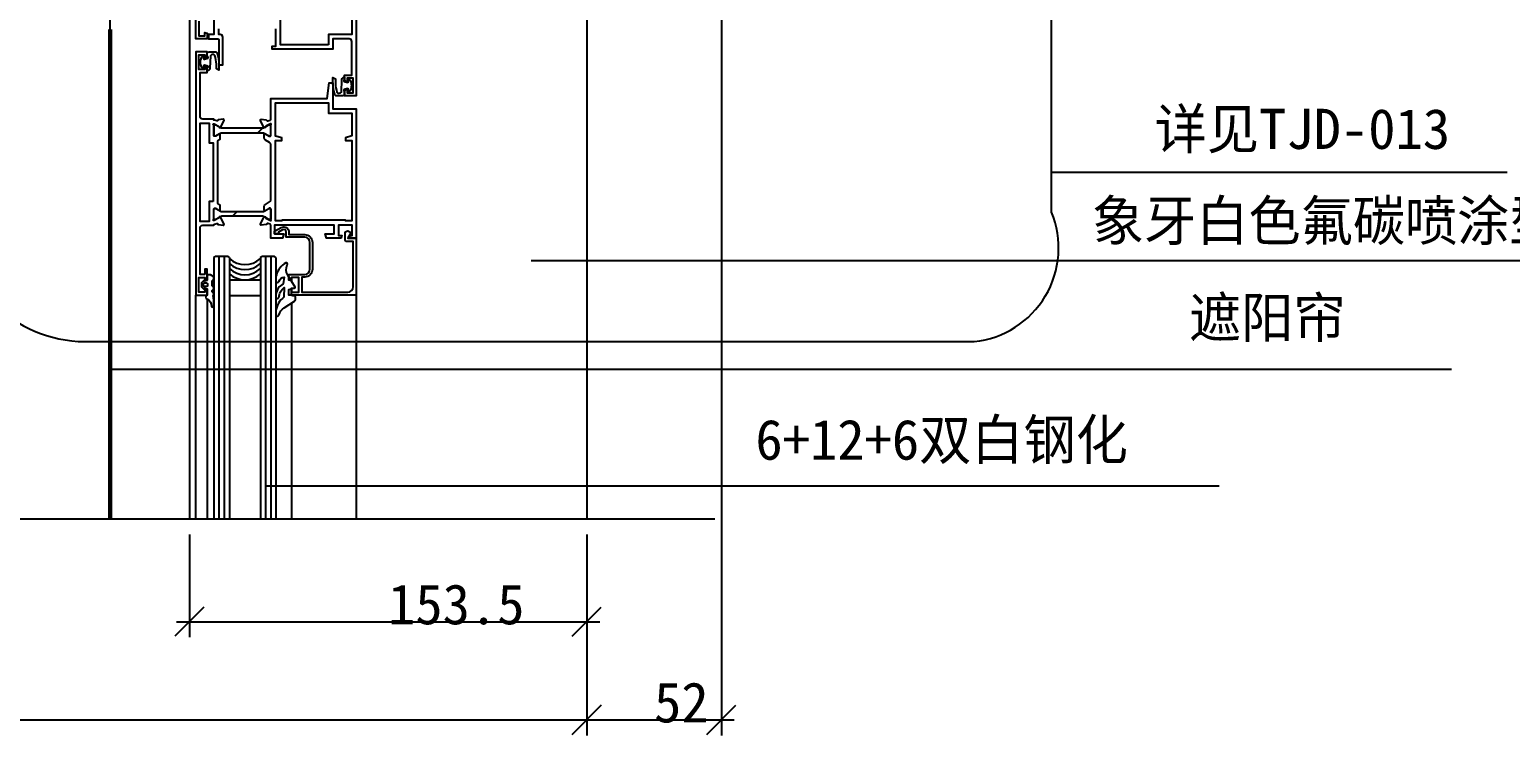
# Model space of a CAD drawing. Header units: metres. Extents: x 4816 to 6700, y 2423 to 3872.
# Drawn here: x 5486 to 6058, y 2423 to 2695 of the extents above; entities that cross this region are included whole.
import ezdxf

# ---------------------------------------------------------------- set-up
doc = ezdxf.new("R2010")
doc.units = ezdxf.units.M
for name, color, linetype in [('1', 1, 'Continuous'), ('10', 1, 'Continuous'), ('4', 4, 'Continuous'), ('型材', 1, 'Continuous'), ('玻璃', 7, 'Continuous'), ('胶条', 6, 'Continuous'), ('附件', 5, 'Continuous'), ('隔热条', 3, 'Continuous')]:
    doc.layers.add(name, color=color, linetype=linetype)

# ---------------------------------------------------------------- blocks, each defined once
blk = doc.blocks.new('_ArchTick')
at = {"color": 0, "linetype": 'ByBlock'}
blk.add_lwpolyline([(-0.5, -0.5), (0.5, 0.5)], dxfattribs=at)

msp = doc.modelspace()

# ---------------------------------------------------------------- hatches: boundary and pattern name
at = {"layer": '隔热条'}
h = msp.add_hatch(dxfattribs=at)
h.set_pattern_fill('ANSI38', scale=5)
h.paths.add_polyline_path([(5575.84, 2657.24, 0.13), (5576.44, 2657.4), (5576.67, 2657.53), (5576.71, 2657.51, 0.58), (5577.02, 2657.67), (5577.02, 2657.74), (5578.24, 2658.44), (5578.6, 2658.44, -0.41), (5579, 2658.04), (5579, 2654.64, -0.41), (5578.6, 2654.24), (5578.24, 2654.24), (5577.28, 2654.79), (5576.81, 2655.08, 0.09), (5576.74, 2655.11), (5576.44, 2655.28, 0.13), (5575.84, 2655.44), (5560.16, 2655.44, 0.13), (5559.56, 2655.28), (5559.26, 2655.11, 0.09), (5559.2, 2655.08), (5558.72, 2654.79), (5557.76, 2654.24), (5557.4, 2654.24, -0.41), (5557, 2654.63), (5557, 2658.05, -0.41), (5557.4, 2658.44), (5557.76, 2658.44), (5558.98, 2657.74), (5558.98, 2657.67, 0.58), (5559.29, 2657.51), (5559.33, 2657.53), (5559.56, 2657.4, 0.13), (5560.16, 2657.24)])
h.paths.add_polyline_path([(5560.16, 2623.2, 0.13), (5559.56, 2623.04), (5559.33, 2622.9), (5559.29, 2622.93, 0.58), (5558.98, 2622.77), (5558.98, 2622.7), (5557.76, 2622), (5557.4, 2622, -0.41), (5557, 2622.39), (5557, 2625.81, -0.41), (5557.4, 2626.2), (5557.76, 2626.2), (5558.72, 2625.64), (5559.2, 2625.36, 0.09), (5559.26, 2625.33), (5559.56, 2625.16, 0.13), (5560.16, 2625), (5575.84, 2625, 0.13), (5576.44, 2625.16), (5576.74, 2625.33, 0.09), (5576.81, 2625.36), (5577.28, 2625.64), (5578.24, 2626.2), (5578.6, 2626.2, -0.41), (5579, 2625.8), (5579, 2622.4, -0.41), (5578.6, 2622), (5578.24, 2622), (5577.02, 2622.7), (5577.02, 2622.77, 0.58), (5576.71, 2622.93), (5576.67, 2622.9), (5576.44, 2623.04, 0.13), (5575.84, 2623.2)])

# ---------------------------------------------------------------- linework, layer by layer
for p, q in [((5547.56, 2713.72), (5547.56, 2506.32)), ((5563.01, 2598.65), (5575.01, 2598.65)), ((5549.99, 2592.72), (5549.99, 2506.32)), ((5554.5, 2591.25), (5554.5, 2506.32)), ((5563.01, 2592.64), (5575.01, 2592.64)), ((5612, 2592.72), (5612, 2506.32)), ((5587, 2589.68), (5587, 2506.32))]:
    msp.add_line(p, q)
msp.add_lwpolyline([(5551.2, 2698.52), (5551.2, 2692.92), (5553.5, 2692.92), (5553.5, 2694.22), (5553.48, 2694.21), (5554.5, 2693.93), (5554.5, 2691.72), (5550, 2691.72), (5550, 2713.72)])
for points in [[(5557, 2711.72), (5557, 2693.42), (5554.9, 2693.42), (5554.9, 2691.72), (5558.5, 2691.72, -0.41), (5559, 2691.22), (5559, 2681.72), (5560.5, 2681.72), (5560.5, 2692.42, 0.41), (5559.5, 2693.42), (5559, 2693.42), (5559, 2695.59, -0.35)], [(5612, 2713.72), (5612, 2669.72), (5607.5, 2669.72), (5607.5, 2671.96), (5608.5, 2672.22), (5608.5, 2670.92), (5610.8, 2670.92), (5610.8, 2676.52), (5608.5, 2676.52), (5608.5, 2675.25), (5607.5, 2675.52), (5607.5, 2677.72), (5610.3, 2677.72), (5610.3, 2690.72, 0.41), (5609.3, 2691.72), (5603, 2691.72), (5603, 2687.72), (5579.5, 2687.72), (5579.5, 2688.92), (5581, 2688.92), (5581, 2695.59, 0.35)]]:
    msp.add_lwpolyline(points, format="xyb")
for points in [[(5601.3, 2689.42), (5582.75, 2689.42), (5582.75, 2712.02), (5610.3, 2712.02), (5610.3, 2693.42), (5601.3, 2693.42)], [(5583.3, 2621.72), (5583.3, 2621.42), (5580.8, 2621.42), (5580.8, 2652.52), (5583.3, 2652.52), (5583.3, 2653.52), (5580.8, 2654.2), (5580.8, 2667.02), (5601.3, 2667.02), (5601.3, 2663.02), (5610.3, 2663.02), (5610.3, 2654.21), (5607.8, 2653.52), (5607.8, 2652.52), (5610.3, 2652.52), (5610.3, 2621.42), (5607.8, 2621.42), (5607.8, 2621.72)], [(5556.75, 2628.92), (5555.2, 2628.92), (5555.2, 2621.22), (5551.7, 2621.22), (5551.7, 2659.22), (5555.2, 2659.22), (5555.2, 2651.52), (5556.75, 2651.52)]]:
    msp.add_lwpolyline(points, close=True)
for points in [[(5553.5, 2600.72), (5551.7, 2600.72), (5551.7, 2618.72, -0.41), (5552.7, 2619.72), (5557, 2619.72), (5557, 2619.89, -0.35), (5557.24, 2620.18), (5558.17, 2620.39, -0.36), (5558.51, 2620.21, 0.27), (5558.75, 2620.03), (5560.66, 2619.78, 0.59), (5560.97, 2620.2), (5559.76, 2622.63), (5559.29, 2622.93, 0.58), (5558.98, 2622.77), (5558.98, 2622.59, -0.27), (5558.87, 2622.43), (5557.16, 2621.54, -1.21), (5557, 2622), (5557, 2626.02, -0.41), (5557.3, 2626.32), (5557.52, 2626.32, -0.14), (5557.67, 2626.28), (5559.2, 2625.36, 0.58), (5559.5, 2625.53), (5559.5, 2627.51), (5558.5, 2628.11), (5558.5, 2652.33), (5559.5, 2652.93), (5559.5, 2654.91, 0.58), (5559.2, 2655.08), (5557.67, 2654.16, -0.14), (5557.52, 2654.12), (5557.3, 2654.12, -0.41), (5557, 2654.42), (5557, 2658.44, -1.21), (5557.16, 2658.9), (5558.87, 2658.01, -0.27), (5558.98, 2657.84), (5558.98, 2657.67, 0.58), (5559.29, 2657.51), (5559.76, 2657.81), (5560.97, 2660.24, 0.59), (5560.66, 2660.66), (5558.75, 2660.41, 0.27), (5558.51, 2660.23, -0.36), (5558.17, 2660.05), (5557.24, 2660.26, -0.35), (5557, 2660.55), (5557, 2660.72), (5552.7, 2660.72, -0.41), (5551.7, 2661.72), (5551.7, 2678.72), (5554.5, 2678.72), (5554.5, 2680.95), (5553.5, 2681.22), (5553.5, 2679.92), (5551.2, 2679.92), (5551.2, 2685.52), (5553.5, 2685.52), (5553.5, 2684.23), (5554.5, 2684.5), (5554.5, 2686.72), (5550, 2686.72), (5550, 2592.72), (5554.5, 2592.72), (5554.5, 2594.93), (5553.48, 2595.21), (5553.5, 2595.22), (5553.5, 2593.92), (5551.2, 2593.92), (5551.2, 2599.52), (5553.5, 2599.52), (5553.5, 2598.22), (5554.5, 2598.49), (5554.5, 2602.72), (5553.5, 2602.72)], [(5576.24, 2622.63), (5576.71, 2622.93, -0.58), (5577.02, 2622.77), (5577.03, 2622.59, 0.27), (5577.14, 2622.43), (5578.84, 2621.54, 1.21), (5579, 2622), (5579, 2626.02, 0.41), (5578.7, 2626.32), (5578.49, 2626.32, 0.14), (5578.33, 2626.28), (5576.81, 2625.36, -0.58), (5576.5, 2625.53), (5576.5, 2626.94, -0.26), (5576.99, 2627.8), (5578.52, 2628.72, 0.26), (5579, 2629.58), (5579, 2650.86, 0.26), (5578.52, 2651.71), (5576.99, 2652.64, -0.26), (5576.5, 2653.49), (5576.5, 2654.91, -0.58), (5576.81, 2655.08), (5578.33, 2654.16, 0.14), (5578.49, 2654.12), (5578.7, 2654.12, 0.41), (5579, 2654.42), (5579, 2658.44, 1.21), (5578.84, 2658.9), (5577.14, 2658.01, 0.27), (5577.03, 2657.84), (5577.02, 2657.67, -0.58), (5576.71, 2657.51), (5576.24, 2657.81), (5575.03, 2660.24, -0.59), (5575.34, 2660.66), (5577.25, 2660.41, -0.27), (5577.49, 2660.23, 0.36), (5577.83, 2660.05), (5578.77, 2660.26, 0.35), (5579, 2660.55), (5579, 2668.72), (5600.77, 2668.72), (5601.5, 2674.72), (5603, 2674.72), (5603, 2664.72), (5612, 2664.72), (5612, 2614.72), (5609.67, 2614.72), (5609.4, 2615.72), (5610.4, 2615.72), (5610.4, 2619.72), (5605.2, 2619.72), (5605.2, 2615.72), (5606.4, 2615.72), (5606.13, 2614.72), (5600.5, 2614.72), (5600.05, 2616.37), (5603.55, 2616.37), (5603.55, 2619.72), (5580.5, 2619.72), (5580.5, 2616.37), (5584, 2616.37), (5583.56, 2614.72), (5579, 2614.72), (5579, 2619.89, 0.35), (5578.77, 2620.18), (5577.83, 2620.39, 0.36), (5577.49, 2620.21, -0.27), (5577.25, 2620.03), (5575.34, 2619.78, -0.59), (5575.03, 2620.2)], [(5587, 2598.22), (5586, 2598.49), (5586, 2600.72), (5592.1, 2600.72, 0.41), (5594.1, 2602.72), (5594.1, 2613.12, 0.41), (5592.1, 2615.12), (5585, 2615.12), (5585, 2617.12, 0.58), (5583.5, 2617.98), (5582, 2617.12), (5582, 2616.37), (5580.5, 2616.37), (5580.5, 2617.41), (5583.01, 2618.85, -0.58), (5586, 2617.12), (5586, 2616.12), (5592.1, 2616.12, -0.41), (5595.1, 2613.12), (5595.1, 2602.72, -0.41), (5592.1, 2599.72), (5591, 2599.72), (5591, 2593.92), (5608.8, 2593.92, 0.41), (5610.8, 2595.92), (5610.8, 2613.52), (5608.2, 2613.52, -0.41), (5607.7, 2614.02), (5607.7, 2616.6, -1.25), (5609.56, 2616.02), (5608.81, 2614.72), (5612, 2614.72), (5612, 2592.72), (5586, 2592.72), (5586, 2594.95), (5587, 2595.22), (5587, 2593.92), (5589.8, 2593.92), (5589.8, 2599.52), (5587, 2599.52)]]:
    msp.add_lwpolyline(points, format="xyb", close=True)
for centre in [(5569.01, 2613.34), (5569.01, 2611.38), (5569.01, 2609.42), (5569.01, 2607.46)]:
    msp.add_arc(centre, 8.79, 226.97, 313.03)
at = {"layer": '1'}
for p, q in [((5516.89, 2772.62), (5516.89, 2680.6)), ((5701.03, 2716.73), (5701.03, 2506.32)), ((5516.44, 2695.29), (5516.44, 2506.32)), ((5516.64, 2695.29), (5516.64, 2506.32)), ((5517.14, 2695.29), (5517.14, 2506.32)), ((5517.34, 2695.29), (5517.34, 2506.32))]:
    msp.add_line(p, q, dxfattribs=at)
at = {"layer": '10'}
for p, q in [((5753.03, 2787.72), (5753.03, 2422.7)), ((5679.62, 2606.16), (6124.34, 2606.16)), ((5516.83, 2564.19), (6035.08, 2564.19)), ((5577.18, 2519.03), (5945.34, 2519.03)), ((5045.11, 2506.32), (5750.54, 2506.32)), ((5085.82, 2506.32), (5735.39, 2506.32)), ((5547.56, 2500.32), (5547.56, 2460.61)), ((5701.03, 2500.32), (5701.03, 2422.7)), ((5701.03, 2500.25), (5701.03, 2460.61)), ((5701.03, 2494.25), (5701.03, 2422.7)), ((5542.56, 2466.61), (5706.03, 2466.61)), ((5096.03, 2428.7), (5706.03, 2428.7)), ((5696.03, 2428.7), (5758.03, 2428.7))]:
    msp.add_line(p, q, dxfattribs=at)
at = {"layer": '型材'}
msp.add_lwpolyline([(5556.75, 2628.92), (5555.2, 2628.92), (5555.2, 2621.22), (5551.7, 2621.22), (5551.7, 2659.22), (5555.2, 2659.22), (5555.2, 2651.52), (5556.75, 2651.52)], close=True, dxfattribs=at)
at = {"layer": '玻璃'}
for p, q in [((5557, 2607.22), (5557.5, 2607.72)), ((5557, 2607.22), (5557, 2506.32)), ((5562.5, 2607.72), (5557.5, 2607.72)), ((5559, 2607.72), (5559, 2506.32)), ((5561, 2607.72), (5561, 2506.32)), ((5563, 2607.22), (5562.5, 2607.72)), ((5563, 2607.22), (5563, 2506.32)), ((5575, 2607.22), (5575.5, 2607.72)), ((5575, 2607.22), (5575, 2506.32)), ((5580.5, 2607.72), (5575.5, 2607.72)), ((5577, 2607.72), (5577, 2506.32)), ((5579, 2607.72), (5579, 2506.32)), ((5581, 2607.22), (5580.5, 2607.72)), ((5581, 2607.22), (5581, 2506.32))]:
    msp.add_line(p, q, dxfattribs=at)
at = {"layer": '胶条'}
for points in [[(5555.52, 2680.42, -0.41), (5554.5, 2679.46), (5554.5, 2680.5), (5554.73, 2680.68, 0.62), (5554.64, 2681.16), (5553.37, 2681.52, 0.61), (5553.04, 2680.99), (5553.33, 2680.49, -0.96), (5552.71, 2680.09, -0.32), (5552.71, 2685.34, -0.96), (5553.33, 2684.94), (5553.04, 2684.45, 0.61), (5553.37, 2683.91), (5554.64, 2684.27, 0.62), (5554.73, 2684.76), (5554.5, 2684.94), (5554.5, 2686.04, -0.4), (5555.18, 2686.75), (5557.54, 2686.75, -0.38), (5558.3, 2686.07), (5558.63, 2684.81, -0.06), (5559, 2681.02), (5559, 2679.65), (5558, 2680.09), (5558, 2681.02, 0.06), (5557.67, 2684.55), (5557.46, 2685.35, 0.52), (5555.7, 2685.23)], [(5606.48, 2676.02, -0.41), (5607.5, 2676.98), (5607.5, 2675.94), (5607.27, 2675.76, 0.62), (5607.36, 2675.27), (5608.63, 2674.91, 0.61), (5608.97, 2675.45), (5608.68, 2675.94, -0.96), (5609.3, 2676.34, -0.32), (5609.3, 2671.09, -0.96), (5608.68, 2671.49), (5608.97, 2671.99, 0.61), (5608.63, 2672.52), (5607.36, 2672.16, 0.62), (5607.27, 2671.68), (5607.5, 2671.5), (5607.5, 2670.39, -0.4), (5606.83, 2669.69), (5604.46, 2669.69, -0.38), (5603.7, 2670.36), (5603.37, 2671.63, -0.06), (5603, 2675.41), (5603, 2676.79), (5604, 2676.35), (5604, 2675.41, 0.06), (5604.34, 2671.88), (5604.55, 2671.09, 0.52), (5606.3, 2671.2)], [(5606.48, 2676.02, -0.41), (5607.5, 2676.98), (5607.5, 2675.94), (5607.27, 2675.76, 0.62), (5607.36, 2675.27), (5608.63, 2674.91, 0.61), (5608.97, 2675.45), (5608.68, 2675.94, -0.96), (5609.3, 2676.34, -0.32), (5609.3, 2671.09, -0.96), (5608.68, 2671.49), (5608.97, 2671.99, 0.61), (5608.63, 2672.52), (5607.36, 2672.16, 0.62), (5607.27, 2671.68), (5607.5, 2671.5), (5607.5, 2670.39, -0.4), (5606.83, 2669.69), (5604.46, 2669.69, -0.38), (5603.7, 2670.36), (5603.37, 2671.63, -0.06), (5603, 2675.41), (5603, 2676.79), (5604, 2676.35), (5604, 2675.41, 0.06), (5604.34, 2671.88), (5604.55, 2671.09, 0.52), (5606.3, 2671.2)], [(5557, 2595.57), (5556.37, 2596.29), (5556.37, 2598.32), (5557, 2599.04), (5557, 2599.82), (5555.75, 2600.54), (5555, 2600.54, 0.41), (5554.5, 2600.04), (5554.5, 2598.52), (5553.3, 2598.12), (5553.3, 2598.55), (5552.3, 2597.55), (5552.3, 2595.89), (5553.3, 2594.89), (5553.3, 2595.62), (5554.5, 2595.22), (5554.5, 2592.72, 0.85), (5554.51, 2591.25, -0.28), (5556.14, 2588.38, 0.57), (5557, 2588.43), (5557, 2589.18, 0.07), (5556.79, 2592.46), (5557, 2592.94), (5557, 2593.24), (5556.37, 2593.97), (5556.37, 2594.54), (5557, 2595.26)]]:
    msp.add_lwpolyline(points, format="xyb", close=True, dxfattribs=at)
msp.add_lwpolyline([(5587, 2592.99), (5587, 2595.49), (5588.23, 2595.49, 0.59), (5588.4, 2595.79), (5585.53, 2600.48, -0.27), (5585.38, 2604.43, 0.75), (5584.77, 2605.2, 0.2), (5581.16, 2600.52, 0.14), (5581, 2599.98), (5581, 2598.05, 0.7), (5582.1, 2598.05, -0.23), (5584.19, 2599.73), (5583.84, 2597.08, 0.27), (5581, 2593.03), (5581, 2591.82, 0.7), (5582.1, 2591.82, -0.21), (5584.24, 2595.69), (5584.08, 2592, 0.2), (5581, 2586.59), (5581, 2585.07, 0.7), (5582.1, 2585.07, -0.17), (5584.24, 2587.85), (5588.18, 2590.45, 0.35), (5588.56, 2590.93), (5588.56, 2592.04, 0.41), (5588.11, 2592.49), (5587.5, 2592.49, -0.41), (5587, 2592.99)], format="xyb", dxfattribs=at)
msp.add_lwpolyline([(5554.31, 2597.47), (5554.51, 2597.27), (5554.51, 2596.25), (5554.29, 2596.04), (5553.24, 2596.04), (5553.04, 2596.24), (5553.04, 2597.25), (5553.25, 2597.47)], close=True, dxfattribs=at)
at = {"layer": '附件'}
msp.add_line((5880.57, 2640.21), (6056.49, 2640.21), dxfattribs=at)
msp.add_lwpolyline([(5457.21, 2897.76), (5457.21, 2624.8, 0.41), (5507.21, 2574.8), (5850.72, 2574.8, 0.5), (5880.57, 2624.8), (5880.57, 2897.76, 0.41), (5830.57, 2947.76), (5507.21, 2947.76, 0.41)], format="xyb", close=True, dxfattribs=at)
at = {"layer": '隔热条'}
for points in [[(5575.84, 2655.44, -0.13), (5576.44, 2655.28), (5578.24, 2654.24), (5578.6, 2654.24, 0.41), (5579, 2654.64), (5579, 2658.04, 0.41), (5578.6, 2658.44), (5578.24, 2658.44), (5576.44, 2657.4, -0.13), (5575.84, 2657.24), (5560.16, 2657.24, -0.13), (5559.56, 2657.4), (5557.76, 2658.44), (5557.4, 2658.44, 0.41), (5557, 2658.04), (5557, 2654.64, 0.41), (5557.4, 2654.24), (5557.76, 2654.24), (5559.56, 2655.28, -0.13), (5560.16, 2655.44)], [(5575.84, 2625, 0.13), (5576.44, 2625.16), (5578.24, 2626.2), (5578.6, 2626.2, -0.41), (5579, 2625.8), (5579, 2622.4, -0.41), (5578.6, 2622), (5578.24, 2622), (5576.44, 2623.04, 0.13), (5575.84, 2623.2), (5560.16, 2623.2, 0.13), (5559.56, 2623.04), (5557.76, 2622), (5557.4, 2622, -0.41), (5557, 2622.4), (5557, 2625.8, -0.41), (5557.4, 2626.2), (5557.76, 2626.2), (5559.56, 2625.16, 0.13), (5560.16, 2625)]]:
    msp.add_lwpolyline(points, format="xyb", close=True, dxfattribs=at)

# ---------------------------------------------------------------- block references
at = {"layer": '10', "xscale": 11.25, "yscale": 11.25, "zscale": 11.25, "rotation": 180}
for p in [(5547.56, 2466.61), (5701.03, 2428.7)]:
    msp.add_blockref('_ArchTick', p, dxfattribs=at)
at = {"layer": '10', "xscale": 11.25, "yscale": 11.25, "zscale": 11.25}
for p in [(5701.03, 2466.61), (5701.03, 2428.7), (5753.03, 2428.7)]:
    msp.add_blockref('_ArchTick', p, dxfattribs=at)

# ---------------------------------------------------------------- texts
at = {"layer": '10'}
msp.add_text('6+12+6双白钢化', height=15.5, dxfattribs=at).set_placement((5766.17, 2529.18, -289.87))
at = {"layer": '10', "char_height": 15.5, "attachment_point": 1}
for s, insert in [('详见TJD-013', (5920.37, 2664.71)), ('遮阳帘', (5933.65, 2591.84)), ('\\A1;153.5', (5624.29, 2481.11)), ('\\A1;52', (5727.03, 2443.2))]:
    msp.add_mtext(s, dxfattribs=dict(at, insert=insert))
at = {"layer": '4'}
msp.add_text('象牙白色氟碳喷涂型材', height=15.5, dxfattribs=at).set_placement((5896.14, 2613.76))

doc.saveas('drawing.dxf')
